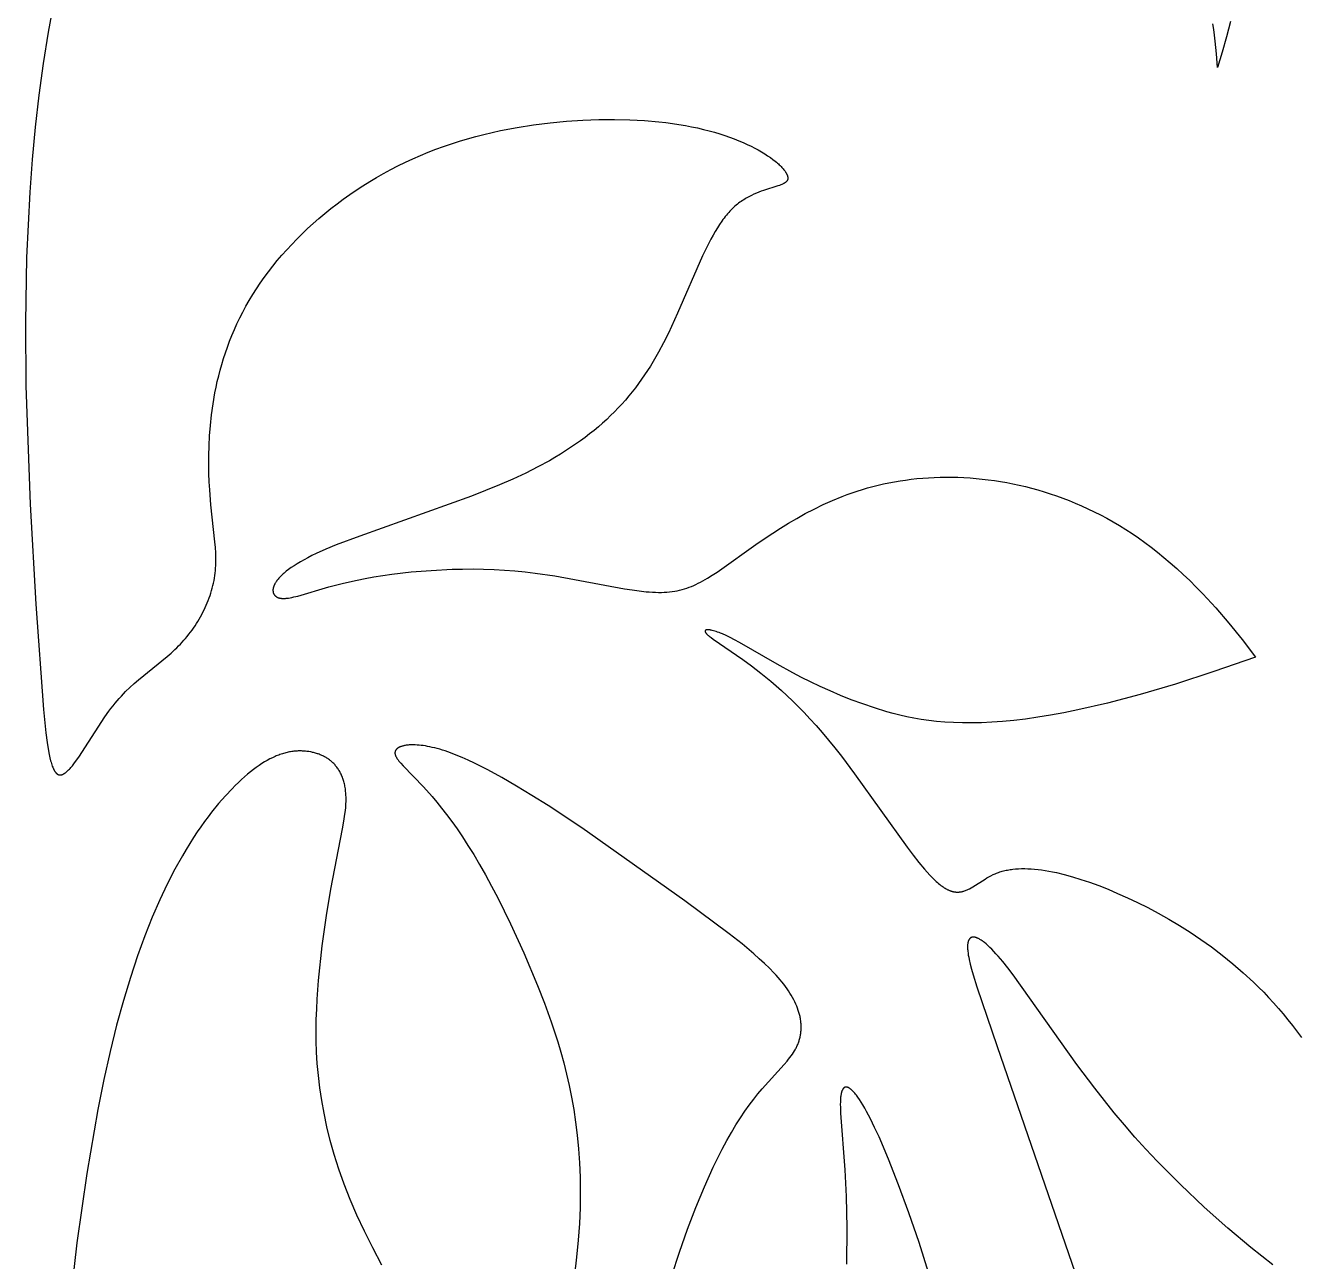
# Model space of a CAD drawing. Extents: x 187 to 350, y 154 to 228.
# Drawn here: x 313.78 to 332.87, y 190.96 to 209.51 of the extents above; entities that cross this region are included whole.
import ezdxf

# ---------------------------------------------------------------- set-up
doc = ezdxf.new("R2010")
doc.units = 0
doc.layers.get('0').update_dxf_attribs({"linetype": 'CONTINUOUS'})

msp = doc.modelspace()

# ---------------------------------------------------------------- linework, layer by layer
at = {"color": 7, "linetype": 'CONTINUOUS'}
for points in [[(314.207, 209.871), (314.123, 209.41), (314.049, 208.941), (313.983, 208.466), (313.927, 207.986), (313.882, 207.499), (313.846, 207.01), (313.799, 206.028), (313.782, 205.054), (313.789, 204.103), (313.851, 202.33), (313.938, 200.825), (314.051, 199.247), (314.087, 198.897), (314.107, 198.752), (314.127, 198.627), (314.138, 198.572), (314.149, 198.522), (314.16, 198.476), (314.166, 198.455), (314.172, 198.435), (314.178, 198.416), (314.184, 198.398), (314.191, 198.382), (314.197, 198.366), (314.201, 198.359), (314.204, 198.352), (314.207, 198.345), (314.211, 198.339), (314.214, 198.333), (314.217, 198.327), (314.221, 198.321), (314.224, 198.316), (314.228, 198.311), (314.232, 198.306), (314.235, 198.301), (314.237, 198.299), (314.239, 198.297), (314.241, 198.295), (314.243, 198.293), (314.244, 198.291), (314.246, 198.289), (314.248, 198.288), (314.25, 198.286), (314.252, 198.284), (314.254, 198.283), (314.256, 198.281), (314.258, 198.28), (314.26, 198.278), (314.262, 198.277), (314.264, 198.276), (314.266, 198.275), (314.268, 198.274), (314.27, 198.273), (314.272, 198.272), (314.274, 198.271), (314.276, 198.27), (314.278, 198.269), (314.28, 198.268), (314.282, 198.268), (314.284, 198.267), (314.286, 198.266), (314.288, 198.266), (314.29, 198.266), (314.292, 198.265), (314.294, 198.265), (314.297, 198.265), (314.299, 198.265), (314.301, 198.264), (314.303, 198.264), (314.305, 198.264), (314.307, 198.265), (314.31, 198.265), (314.312, 198.265), (314.314, 198.265), (314.316, 198.266), (314.319, 198.266), (314.321, 198.266), (314.323, 198.267), (314.325, 198.267), (314.328, 198.268), (314.33, 198.269), (314.332, 198.27), (314.335, 198.27), (314.337, 198.271), (314.339, 198.272), (314.342, 198.273), (314.344, 198.274), (314.349, 198.276), (314.353, 198.279), (314.358, 198.281), (314.363, 198.284), (314.368, 198.287), (314.373, 198.29), (314.378, 198.294), (314.383, 198.298), (314.388, 198.302), (314.393, 198.306), (314.398, 198.31), (314.409, 198.319), (314.419, 198.329), (314.43, 198.34), (314.441, 198.351), (314.452, 198.363), (314.463, 198.375), (314.486, 198.403), (314.509, 198.432), (314.533, 198.464), (314.582, 198.533), (314.973, 199.134), (315.034, 199.219), (315.065, 199.261), (315.096, 199.301), (315.127, 199.34), (315.158, 199.377), (315.19, 199.413), (315.221, 199.448), (315.285, 199.515), (315.349, 199.578), (315.413, 199.637), (315.477, 199.693), (315.91, 200.044), (315.968, 200.094), (316.025, 200.146), (316.053, 200.173), (316.08, 200.2), (316.107, 200.227), (316.133, 200.256), (316.159, 200.285), (316.185, 200.314), (316.21, 200.344), (316.234, 200.375), (316.258, 200.406), (316.281, 200.437), (316.304, 200.469), (316.326, 200.502), (316.348, 200.535), (316.369, 200.568), (316.389, 200.602), (316.408, 200.636), (316.427, 200.671), (316.446, 200.705), (316.463, 200.741), (316.48, 200.776), (316.496, 200.812), (316.511, 200.848), (316.526, 200.884), (316.54, 200.92), (316.553, 200.957), (316.565, 200.994), (316.576, 201.031), (316.586, 201.068), (316.596, 201.105), (316.604, 201.143), (316.612, 201.18), (316.619, 201.218), (316.625, 201.255), (316.63, 201.293), (316.633, 201.33), (316.636, 201.368), (316.638, 201.406), (316.64, 201.444), (316.64, 201.482), (316.64, 201.52), (316.637, 201.598), (316.632, 201.678), (316.626, 201.76), (316.565, 202.319), (316.547, 202.541), (316.54, 202.661), (316.535, 202.788), (316.533, 202.921), (316.533, 203.06), (316.537, 203.205), (316.545, 203.355), (316.557, 203.51), (316.574, 203.669), (316.597, 203.832), (316.626, 203.998), (316.643, 204.083), (316.661, 204.167), (316.682, 204.253), (316.704, 204.339), (316.728, 204.425), (316.754, 204.512), (316.782, 204.599), (316.813, 204.686), (316.845, 204.773), (316.88, 204.861), (316.917, 204.948), (316.956, 205.036), (316.998, 205.124), (317.043, 205.211), (317.09, 205.298), (317.139, 205.385), (317.192, 205.472), (317.247, 205.558), (317.304, 205.644), (317.364, 205.729), (317.427, 205.814), (317.492, 205.898), (317.56, 205.982), (317.63, 206.064), (317.703, 206.146), (317.778, 206.227), (317.855, 206.307), (317.935, 206.386), (318.016, 206.464), (318.1, 206.541), (318.186, 206.616), (318.274, 206.69), (318.365, 206.763), (318.457, 206.835), (318.551, 206.905), (318.647, 206.974), (318.745, 207.041), (318.845, 207.106), (318.947, 207.169), (319.05, 207.231), (319.156, 207.291), (319.263, 207.349), (319.371, 207.405), (319.482, 207.459), (319.593, 207.511), (319.707, 207.561), (319.822, 207.608), (319.938, 207.654), (320.056, 207.696), (320.175, 207.737), (320.295, 207.775), (320.416, 207.811), (320.538, 207.845), (320.661, 207.876), (320.784, 207.906), (320.908, 207.933), (321.157, 207.981), (321.406, 208.02), (321.654, 208.052), (321.901, 208.076), (322.145, 208.092), (322.385, 208.1), (322.62, 208.102), (322.849, 208.096), (323.07, 208.084), (323.284, 208.065), (323.388, 208.054), (323.489, 208.04), (323.587, 208.026), (323.683, 208.009), (323.776, 207.992), (323.866, 207.973), (323.953, 207.952), (324.038, 207.931), (324.119, 207.908), (324.198, 207.884), (324.274, 207.86), (324.347, 207.835), (324.417, 207.809), (324.484, 207.782), (324.549, 207.755), (324.61, 207.727), (324.668, 207.699), (324.724, 207.671), (324.777, 207.643), (324.826, 207.614), (324.873, 207.586), (324.917, 207.557), (324.958, 207.529), (324.996, 207.501), (325.031, 207.474), (325.048, 207.46), (325.063, 207.447), (325.078, 207.434), (325.092, 207.421), (325.106, 207.408), (325.119, 207.395), (325.13, 207.382), (325.142, 207.37), (325.152, 207.358), (325.162, 207.346), (325.171, 207.334), (325.179, 207.323), (325.183, 207.317), (325.187, 207.311), (325.19, 207.306), (325.193, 207.3), (325.196, 207.295), (325.199, 207.29), (325.202, 207.285), (325.204, 207.279), (325.207, 207.274), (325.209, 207.269), (325.211, 207.264), (325.213, 207.26), (325.214, 207.255), (325.216, 207.25), (325.217, 207.246), (325.217, 207.243), (325.218, 207.241), (325.218, 207.239), (325.219, 207.237), (325.219, 207.235), (325.219, 207.232), (325.22, 207.23), (325.22, 207.228), (325.22, 207.226), (325.22, 207.224), (325.22, 207.222), (325.22, 207.22), (325.22, 207.218), (325.22, 207.216), (325.22, 207.214), (325.22, 207.212), (325.219, 207.21), (325.219, 207.208), (325.219, 207.207), (325.218, 207.205), (325.218, 207.203), (325.218, 207.201), (325.217, 207.199), (325.216, 207.198), (325.216, 207.196), (325.215, 207.194), (325.215, 207.192), (325.214, 207.191), (325.213, 207.189), (325.212, 207.187), (325.211, 207.186), (325.211, 207.184), (325.21, 207.183), (325.209, 207.181), (325.208, 207.18), (325.207, 207.178), (325.206, 207.176), (325.204, 207.175), (325.203, 207.173), (325.202, 207.172), (325.201, 207.171), (325.199, 207.169), (325.198, 207.168), (325.197, 207.166), (325.195, 207.165), (325.194, 207.163), (325.192, 207.162), (325.191, 207.161), (325.188, 207.158), (325.184, 207.155), (325.181, 207.153), (325.177, 207.15), (325.173, 207.148), (325.17, 207.145), (325.165, 207.143), (325.161, 207.141), (325.157, 207.138), (325.148, 207.134), (325.138, 207.129), (325.128, 207.125), (325.117, 207.12), (325.094, 207.112), (325.07, 207.104), (324.855, 207.037), (324.82, 207.024), (324.784, 207.011), (324.748, 206.996), (324.71, 206.979), (324.673, 206.961), (324.635, 206.942), (324.616, 206.931), (324.597, 206.92), (324.578, 206.909), (324.558, 206.897), (324.539, 206.884), (324.52, 206.871), (324.501, 206.858), (324.482, 206.844), (324.463, 206.829), (324.444, 206.814), (324.426, 206.798), (324.407, 206.781), (324.389, 206.763), (324.37, 206.745), (324.352, 206.727), (324.334, 206.707), (324.316, 206.687), (324.299, 206.666), (324.281, 206.645), (324.264, 206.622), (324.247, 206.599), (324.23, 206.576), (324.196, 206.526), (324.163, 206.475), (324.13, 206.421), (324.098, 206.365), (324.066, 206.306), (324.004, 206.184), (323.942, 206.055), (323.567, 205.192), (323.429, 204.895), (323.356, 204.749), (323.28, 204.607), (323.2, 204.468), (323.159, 204.4), (323.116, 204.333), (323.072, 204.267), (323.027, 204.202), (322.981, 204.137), (322.934, 204.074), (322.885, 204.012), (322.835, 203.951), (322.783, 203.89), (322.73, 203.83), (322.676, 203.771), (322.62, 203.713), (322.562, 203.656), (322.503, 203.6), (322.441, 203.544), (322.379, 203.489), (322.314, 203.435), (322.247, 203.382), (322.179, 203.329), (322.109, 203.277), (322.036, 203.226), (321.962, 203.176), (321.885, 203.126), (321.807, 203.077), (321.726, 203.028), (321.643, 202.98), (321.47, 202.886), (321.287, 202.794), (321.095, 202.705), (320.894, 202.618), (320.475, 202.449), (318.799, 201.849), (318.446, 201.715), (318.289, 201.65), (318.146, 201.586), (318.081, 201.555), (318.019, 201.524), (317.962, 201.494), (317.909, 201.463), (317.859, 201.434), (317.813, 201.404), (317.77, 201.376), (317.731, 201.348), (317.696, 201.32), (317.679, 201.306), (317.663, 201.293), (317.648, 201.28), (317.634, 201.267), (317.621, 201.254), (317.608, 201.241), (317.596, 201.228), (317.585, 201.216), (317.575, 201.204), (317.565, 201.192), (317.556, 201.18), (317.547, 201.168), (317.54, 201.157), (317.533, 201.146), (317.529, 201.14), (317.526, 201.135), (317.523, 201.129), (317.521, 201.124), (317.518, 201.119), (317.515, 201.113), (317.513, 201.108), (317.511, 201.103), (317.509, 201.098), (317.507, 201.093), (317.505, 201.088), (317.504, 201.083), (317.502, 201.078), (317.501, 201.073), (317.5, 201.069), (317.499, 201.064), (317.498, 201.059), (317.497, 201.055), (317.497, 201.05), (317.496, 201.046), (317.496, 201.042), (317.496, 201.037), (317.496, 201.033), (317.496, 201.029), (317.496, 201.025), (317.497, 201.021), (317.497, 201.017), (317.498, 201.013), (317.498, 201.009), (317.499, 201.005), (317.5, 201.001), (317.501, 200.998), (317.502, 200.994), (317.503, 200.992), (317.504, 200.991), (317.504, 200.989), (317.505, 200.987), (317.506, 200.986), (317.507, 200.984), (317.507, 200.982), (317.508, 200.981), (317.509, 200.979), (317.51, 200.977), (317.511, 200.976), (317.512, 200.974), (317.513, 200.973), (317.514, 200.971), (317.516, 200.968), (317.518, 200.965), (317.52, 200.962), (317.523, 200.96), (317.525, 200.957), (317.528, 200.954), (317.53, 200.952), (317.533, 200.949), (317.536, 200.947), (317.539, 200.945), (317.542, 200.942), (317.545, 200.94), (317.548, 200.938), (317.551, 200.936), (317.555, 200.934), (317.558, 200.932), (317.562, 200.931), (317.565, 200.929), (317.569, 200.927), (317.573, 200.926), (317.576, 200.924), (317.58, 200.923), (317.584, 200.922), (317.588, 200.921), (317.592, 200.919), (317.597, 200.918), (317.601, 200.917), (317.605, 200.917), (317.61, 200.916), (317.614, 200.915), (317.619, 200.915), (317.623, 200.914), (317.628, 200.914), (317.633, 200.913), (317.642, 200.913), (317.652, 200.913), (317.663, 200.913), (317.673, 200.913), (317.684, 200.914), (317.695, 200.915), (317.707, 200.916), (317.718, 200.917), (317.73, 200.919), (317.755, 200.923), (317.781, 200.929), (317.809, 200.935), (317.868, 200.949), (318.332, 201.085), (318.533, 201.138), (318.642, 201.164), (318.758, 201.189), (318.88, 201.213), (319.008, 201.236), (319.28, 201.276), (319.569, 201.31), (319.871, 201.334), (320.182, 201.35), (320.339, 201.354), (320.497, 201.355), (320.656, 201.353), (320.813, 201.348), (320.97, 201.339), (321.126, 201.327), (321.279, 201.312), (321.431, 201.294), (321.726, 201.251), (322.772, 201.058), (322.884, 201.04), (322.991, 201.025), (323.093, 201.014), (323.141, 201.01), (323.189, 201.007), (323.235, 201.005), (323.279, 201.004), (323.323, 201.004), (323.365, 201.006), (323.406, 201.008), (323.446, 201.012), (323.485, 201.017), (323.523, 201.022), (323.561, 201.029), (323.597, 201.037), (323.634, 201.046), (323.669, 201.057), (323.704, 201.068), (323.739, 201.08), (323.774, 201.094), (323.808, 201.108), (323.842, 201.123), (323.877, 201.14), (323.911, 201.157), (323.945, 201.176), (323.98, 201.196), (324.015, 201.216), (324.086, 201.26), (324.159, 201.309), (324.777, 201.748), (324.994, 201.894), (325.109, 201.968), (325.229, 202.042), (325.353, 202.114), (325.481, 202.186), (325.614, 202.255), (325.751, 202.321), (325.892, 202.384), (326.036, 202.444), (326.11, 202.472), (326.185, 202.499), (326.261, 202.524), (326.338, 202.548), (326.416, 202.571), (326.495, 202.593), (326.575, 202.613), (326.656, 202.631), (326.737, 202.648), (326.82, 202.664), (326.903, 202.678), (326.987, 202.69), (327.072, 202.701), (327.157, 202.711), (327.243, 202.719), (327.33, 202.725), (327.418, 202.729), (327.506, 202.732), (327.594, 202.734), (327.683, 202.733), (327.773, 202.731), (327.863, 202.727), (327.954, 202.722), (328.045, 202.714), (328.136, 202.705), (328.228, 202.694), (328.32, 202.682), (328.412, 202.667), (328.505, 202.651), (328.598, 202.633), (328.691, 202.613), (328.784, 202.591), (328.877, 202.567), (328.971, 202.541), (329.064, 202.513), (329.158, 202.483), (329.252, 202.452), (329.346, 202.418), (329.44, 202.382), (329.533, 202.344), (329.627, 202.303), (329.721, 202.26), (329.816, 202.215), (329.91, 202.167), (330.004, 202.116), (330.099, 202.063), (330.194, 202.007), (330.289, 201.948), (330.384, 201.886), (330.479, 201.82), (330.574, 201.752), (330.67, 201.681), (330.766, 201.606), (330.862, 201.528), (330.958, 201.446), (331.055, 201.361), (331.152, 201.272), (331.249, 201.18), (331.346, 201.083), (331.444, 200.983), (331.64, 200.771), (331.838, 200.542), (332.037, 200.296), (332.238, 200.032), (331.613, 199.814), (331.037, 199.628), (330.506, 199.471), (330.018, 199.342), (329.57, 199.239), (329.361, 199.197), (329.16, 199.16), (328.969, 199.129), (328.785, 199.103), (328.61, 199.082), (328.442, 199.066), (328.282, 199.054), (328.128, 199.047), (327.981, 199.044), (327.841, 199.044), (327.706, 199.049), (327.577, 199.057), (327.453, 199.067), (327.335, 199.081), (327.22, 199.098), (327.11, 199.117), (327.004, 199.138), (326.902, 199.161), (326.802, 199.186), (326.706, 199.213), (326.52, 199.269), (326.343, 199.329), (326.172, 199.392), (326.009, 199.457), (325.853, 199.524), (325.703, 199.591), (325.561, 199.659), (325.425, 199.728), (325.297, 199.795), (325.059, 199.927), (324.495, 200.254), (324.422, 200.294), (324.355, 200.327), (324.294, 200.357), (324.238, 200.381), (324.212, 200.392), (324.188, 200.401), (324.165, 200.409), (324.143, 200.417), (324.123, 200.423), (324.104, 200.429), (324.086, 200.433), (324.07, 200.437), (324.062, 200.438), (324.055, 200.44), (324.048, 200.441), (324.042, 200.441), (324.036, 200.442), (324.03, 200.443), (324.024, 200.443), (324.021, 200.443), (324.019, 200.443), (324.016, 200.443), (324.014, 200.443), (324.012, 200.443), (324.009, 200.442), (324.007, 200.442), (324.005, 200.442), (324.003, 200.442), (324.001, 200.441), (323.999, 200.441), (323.997, 200.44), (323.997, 200.44), (323.996, 200.44), (323.995, 200.44), (323.994, 200.439), (323.993, 200.439), (323.993, 200.439), (323.992, 200.439), (323.991, 200.438), (323.99, 200.438), (323.99, 200.438), (323.989, 200.437), (323.988, 200.437), (323.988, 200.437), (323.987, 200.436), (323.987, 200.436), (323.986, 200.435), (323.986, 200.435), (323.985, 200.435), (323.985, 200.434), (323.984, 200.434), (323.984, 200.433), (323.983, 200.433), (323.983, 200.432), (323.983, 200.432), (323.982, 200.431), (323.982, 200.431), (323.982, 200.43), (323.981, 200.43), (323.981, 200.429), (323.981, 200.429), (323.98, 200.428), (323.98, 200.428), (323.98, 200.427), (323.98, 200.427), (323.98, 200.426), (323.979, 200.426), (323.979, 200.425), (323.979, 200.424), (323.979, 200.424), (323.979, 200.423), (323.979, 200.423), (323.979, 200.422), (323.979, 200.421), (323.979, 200.421), (323.979, 200.42), (323.979, 200.419), (323.979, 200.419), (323.979, 200.418), (323.979, 200.417), (323.979, 200.417), (323.98, 200.416), (323.98, 200.415), (323.98, 200.415), (323.98, 200.414), (323.98, 200.413), (323.981, 200.412), (323.981, 200.412), (323.981, 200.411), (323.981, 200.41), (323.982, 200.409), (323.982, 200.408), (323.983, 200.406), (323.984, 200.405), (323.985, 200.403), (323.986, 200.401), (323.987, 200.4), (323.988, 200.398), (323.99, 200.396), (323.991, 200.394), (323.992, 200.392), (323.994, 200.391), (323.995, 200.389), (323.999, 200.385), (324.002, 200.381), (324.006, 200.377), (324.01, 200.373), (324.015, 200.369), (324.02, 200.364), (324.03, 200.355), (324.042, 200.346), (324.069, 200.326), (324.099, 200.303), (324.543, 199.999), (324.674, 199.902), (324.815, 199.793), (324.965, 199.67), (325.123, 199.531), (325.289, 199.375), (325.375, 199.29), (325.463, 199.2), (325.552, 199.105), (325.643, 199.005), (325.736, 198.899), (325.831, 198.787), (325.926, 198.669), (326.024, 198.545), (326.222, 198.28), (327.009, 197.181), (327.1, 197.062), (327.187, 196.951), (327.272, 196.85), (327.312, 196.804), (327.352, 196.76), (327.391, 196.72), (327.428, 196.683), (327.447, 196.666), (327.465, 196.65), (327.482, 196.635), (327.5, 196.62), (327.517, 196.607), (327.534, 196.595), (327.55, 196.583), (327.566, 196.572), (327.582, 196.563), (327.598, 196.554), (327.606, 196.55), (327.613, 196.546), (327.621, 196.542), (327.629, 196.538), (327.636, 196.535), (327.644, 196.532), (327.651, 196.529), (327.658, 196.526), (327.665, 196.524), (327.673, 196.521), (327.68, 196.519), (327.687, 196.517), (327.694, 196.515), (327.701, 196.514), (327.708, 196.512), (327.715, 196.511), (327.722, 196.51), (327.729, 196.509), (327.736, 196.508), (327.742, 196.507), (327.749, 196.507), (327.756, 196.506), (327.762, 196.506), (327.769, 196.506), (327.776, 196.506), (327.782, 196.507), (327.789, 196.507), (327.795, 196.508), (327.802, 196.508), (327.808, 196.509), (327.815, 196.51), (327.821, 196.511), (327.827, 196.512), (327.834, 196.514), (327.84, 196.515), (327.846, 196.517), (327.853, 196.518), (327.859, 196.52), (327.871, 196.524), (327.884, 196.529), (327.896, 196.533), (327.909, 196.539), (327.921, 196.544), (327.933, 196.55), (327.946, 196.556), (327.97, 196.57), (327.995, 196.584), (328.179, 196.702), (328.208, 196.719), (328.237, 196.736), (328.268, 196.752), (328.299, 196.768), (328.316, 196.775), (328.332, 196.782), (328.349, 196.789), (328.366, 196.796), (328.383, 196.802), (328.401, 196.808), (328.419, 196.814), (328.437, 196.819), (328.456, 196.824), (328.475, 196.829), (328.494, 196.833), (328.514, 196.837), (328.534, 196.841), (328.554, 196.844), (328.575, 196.847), (328.596, 196.85), (328.638, 196.854), (328.683, 196.857), (328.728, 196.858), (328.775, 196.858), (328.823, 196.857), (328.872, 196.854), (328.922, 196.85), (328.974, 196.845), (329.026, 196.838), (329.08, 196.83), (329.135, 196.821), (329.192, 196.81), (329.249, 196.798), (329.367, 196.77), (329.49, 196.736), (329.617, 196.697), (329.748, 196.653), (329.884, 196.603), (330.024, 196.548), (330.168, 196.487), (330.315, 196.421), (330.466, 196.35), (330.62, 196.273), (330.777, 196.19), (330.935, 196.101), (331.095, 196.006), (331.255, 195.904), (331.416, 195.796), (331.577, 195.682), (331.736, 195.56), (331.895, 195.431), (332.052, 195.296), (332.207, 195.152), (332.283, 195.078), (332.359, 195.002), (332.433, 194.923), (332.507, 194.843), (332.58, 194.761), (332.652, 194.677), (332.723, 194.591), (332.792, 194.503), (332.928, 194.322)], [(331.859, 209.57), (331.802, 209.339), (331.737, 209.109), (331.664, 208.881), (331.652, 209.086), (331.643, 209.183), (331.633, 209.276), (331.622, 209.366), (331.609, 209.452), (331.595, 209.535)], [(323.48, 190.754), (323.593, 191.104), (323.713, 191.445), (323.839, 191.772), (323.969, 192.085), (324.102, 192.378), (324.169, 192.517), (324.237, 192.65), (324.305, 192.777), (324.373, 192.898), (324.441, 193.012), (324.508, 193.119), (324.576, 193.218), (324.642, 193.31), (324.708, 193.396), (324.772, 193.476), (324.835, 193.551), (325.165, 193.918), (325.21, 193.971), (325.231, 193.997), (325.251, 194.023), (325.27, 194.048), (325.288, 194.074), (325.305, 194.1), (325.321, 194.126), (325.329, 194.139), (325.336, 194.152), (325.343, 194.165), (325.35, 194.178), (325.356, 194.191), (325.362, 194.205), (325.368, 194.218), (325.373, 194.232), (325.379, 194.245), (325.383, 194.259), (325.388, 194.272), (325.392, 194.286), (325.396, 194.3), (325.4, 194.314), (325.403, 194.328), (325.406, 194.342), (325.409, 194.356), (325.412, 194.37), (325.414, 194.385), (325.416, 194.399), (325.417, 194.413), (325.418, 194.428), (325.419, 194.442), (325.42, 194.457), (325.42, 194.472), (325.42, 194.487), (325.42, 194.501), (325.419, 194.516), (325.418, 194.531), (325.417, 194.546), (325.415, 194.561), (325.413, 194.576), (325.411, 194.592), (325.409, 194.607), (325.406, 194.622), (325.403, 194.638), (325.399, 194.653), (325.395, 194.668), (325.391, 194.684), (325.387, 194.7), (325.382, 194.715), (325.377, 194.731), (325.366, 194.763), (325.354, 194.794), (325.34, 194.826), (325.325, 194.859), (325.309, 194.891), (325.291, 194.924), (325.272, 194.957), (325.252, 194.99), (325.23, 195.023), (325.208, 195.056), (325.184, 195.09), (325.158, 195.123), (325.131, 195.157), (325.103, 195.191), (325.073, 195.225), (325.043, 195.26), (325.011, 195.294), (324.943, 195.364), (324.87, 195.435), (324.792, 195.506), (324.71, 195.578), (324.533, 195.727), (324.34, 195.88), (323.675, 196.374), (322.13, 197.469), (321.622, 197.805), (321.381, 197.957), (321.15, 198.098), (320.929, 198.225), (320.72, 198.34), (320.521, 198.44), (320.426, 198.484), (320.334, 198.525), (320.246, 198.562), (320.16, 198.595), (320.078, 198.624), (320.038, 198.637), (319.999, 198.649), (319.96, 198.66), (319.923, 198.669), (319.886, 198.678), (319.851, 198.686), (319.816, 198.693), (319.782, 198.699), (319.749, 198.704), (319.718, 198.708), (319.687, 198.711), (319.657, 198.713), (319.629, 198.715), (319.601, 198.715), (319.575, 198.715), (319.55, 198.714), (319.537, 198.714), (319.526, 198.713), (319.514, 198.711), (319.503, 198.71), (319.492, 198.709), (319.481, 198.707), (319.471, 198.705), (319.461, 198.703), (319.452, 198.701), (319.442, 198.698), (319.433, 198.696), (319.425, 198.693), (319.416, 198.69), (319.408, 198.687), (319.401, 198.684), (319.397, 198.682), (319.393, 198.681), (319.39, 198.679), (319.387, 198.677), (319.383, 198.675), (319.38, 198.674), (319.377, 198.672), (319.374, 198.67), (319.371, 198.668), (319.368, 198.666), (319.365, 198.664), (319.362, 198.662), (319.36, 198.66), (319.357, 198.658), (319.355, 198.655), (319.353, 198.653), (319.35, 198.651), (319.348, 198.649), (319.346, 198.646), (319.344, 198.644), (319.342, 198.642), (319.341, 198.639), (319.339, 198.637), (319.337, 198.634), (319.336, 198.632), (319.334, 198.629), (319.334, 198.628), (319.333, 198.627), (319.333, 198.626), (319.332, 198.624), (319.331, 198.623), (319.331, 198.622), (319.33, 198.62), (319.33, 198.619), (319.329, 198.618), (319.329, 198.616), (319.329, 198.615), (319.328, 198.614), (319.328, 198.612), (319.328, 198.611), (319.327, 198.61), (319.327, 198.608), (319.327, 198.607), (319.327, 198.605), (319.326, 198.604), (319.326, 198.603), (319.326, 198.601), (319.326, 198.6), (319.326, 198.598), (319.326, 198.597), (319.326, 198.595), (319.326, 198.594), (319.326, 198.593), (319.326, 198.591), (319.326, 198.588), (319.326, 198.585), (319.326, 198.582), (319.327, 198.579), (319.327, 198.576), (319.328, 198.573), (319.329, 198.57), (319.329, 198.567), (319.33, 198.564), (319.332, 198.561), (319.333, 198.557), (319.334, 198.554), (319.335, 198.551), (319.337, 198.547), (319.338, 198.544), (319.34, 198.541), (319.342, 198.537), (319.343, 198.534), (319.347, 198.527), (319.352, 198.52), (319.356, 198.512), (319.361, 198.505), (319.367, 198.497), (319.373, 198.489), (319.385, 198.473), (319.399, 198.456), (319.415, 198.439), (319.449, 198.401), (319.753, 198.086), (319.884, 197.939), (319.954, 197.856), (320.026, 197.767), (320.101, 197.67), (320.178, 197.566), (320.257, 197.455), (320.338, 197.335), (320.421, 197.206), (320.507, 197.069), (320.594, 196.922), (320.683, 196.765), (320.775, 196.597), (320.868, 196.419), (321.059, 196.029), (321.257, 195.592), (321.462, 195.103), (321.567, 194.838), (321.669, 194.557), (321.719, 194.41), (321.768, 194.259), (321.815, 194.103), (321.859, 193.942), (321.901, 193.776), (321.941, 193.604), (321.976, 193.426), (322.009, 193.242), (322.037, 193.053), (322.061, 192.856), (322.08, 192.653), (322.094, 192.443), (322.103, 192.226), (322.106, 192.002), (322.103, 191.77), (322.093, 191.53), (322.076, 191.282), (322.052, 191.026), (322.02, 190.761)], [(319.13, 190.909), (318.993, 191.166), (318.868, 191.415), (318.755, 191.658), (318.655, 191.895), (318.565, 192.125), (318.486, 192.349), (318.416, 192.567), (318.356, 192.779), (318.305, 192.985), (318.262, 193.186), (318.227, 193.38), (318.199, 193.57), (318.177, 193.753), (318.161, 193.932), (318.151, 194.105), (318.145, 194.273), (318.144, 194.436), (318.146, 194.594), (318.152, 194.748), (318.16, 194.897), (318.181, 195.181), (318.235, 195.699), (318.298, 196.154), (318.365, 196.552), (318.541, 197.455), (318.561, 197.57), (318.576, 197.677), (318.582, 197.728), (318.587, 197.777), (318.59, 197.824), (318.592, 197.87), (318.592, 197.914), (318.592, 197.935), (318.591, 197.956), (318.59, 197.977), (318.588, 197.997), (318.586, 198.017), (318.584, 198.037), (318.582, 198.056), (318.579, 198.075), (318.575, 198.094), (318.572, 198.112), (318.568, 198.13), (318.564, 198.147), (318.559, 198.164), (318.554, 198.181), (318.549, 198.197), (318.543, 198.213), (318.538, 198.229), (318.531, 198.244), (318.525, 198.26), (318.518, 198.274), (318.511, 198.289), (318.504, 198.303), (318.497, 198.316), (318.489, 198.33), (318.481, 198.343), (318.472, 198.355), (318.464, 198.368), (318.455, 198.38), (318.446, 198.392), (318.436, 198.403), (318.427, 198.414), (318.417, 198.425), (318.407, 198.436), (318.396, 198.446), (318.386, 198.456), (318.375, 198.465), (318.364, 198.474), (318.353, 198.483), (318.342, 198.492), (318.33, 198.5), (318.318, 198.509), (318.306, 198.516), (318.294, 198.524), (318.282, 198.531), (318.269, 198.538), (318.256, 198.545), (318.243, 198.551), (318.23, 198.557), (318.217, 198.563), (318.204, 198.568), (318.19, 198.574), (318.176, 198.579), (318.163, 198.583), (318.149, 198.588), (318.134, 198.592), (318.12, 198.596), (318.106, 198.6), (318.091, 198.603), (318.077, 198.606), (318.062, 198.609), (318.032, 198.614), (318.002, 198.618), (317.986, 198.62), (317.971, 198.622), (317.955, 198.623), (317.94, 198.623), (317.924, 198.624), (317.908, 198.624), (317.892, 198.624), (317.876, 198.624), (317.86, 198.623), (317.844, 198.622), (317.827, 198.621), (317.811, 198.619), (317.794, 198.617), (317.777, 198.615), (317.76, 198.612), (317.743, 198.609), (317.726, 198.605), (317.708, 198.602), (317.691, 198.597), (317.673, 198.593), (317.655, 198.588), (317.637, 198.582), (317.619, 198.576), (317.601, 198.57), (317.583, 198.563), (317.564, 198.556), (317.546, 198.549), (317.527, 198.541), (317.489, 198.523), (317.45, 198.504), (317.41, 198.483), (317.37, 198.46), (317.33, 198.434), (317.288, 198.407), (317.246, 198.377), (317.203, 198.346), (317.16, 198.312), (317.116, 198.275), (317.07, 198.237), (317.025, 198.195), (316.978, 198.152), (316.931, 198.105), (316.882, 198.057), (316.784, 197.951), (316.681, 197.834), (316.576, 197.705), (316.523, 197.636), (316.469, 197.563), (316.414, 197.487), (316.359, 197.408), (316.304, 197.324), (316.248, 197.237), (316.192, 197.146), (316.136, 197.051), (316.023, 196.848), (315.91, 196.627), (315.797, 196.388), (315.685, 196.129), (315.574, 195.849), (315.464, 195.548), (315.357, 195.225), (315.252, 194.879), (315.15, 194.508), (315.052, 194.112), (314.958, 193.691), (314.867, 193.245), (314.701, 192.284), (314.554, 191.243), (314.43, 190.133)], [(332.495, 190.91), (332.165, 191.172), (331.819, 191.464), (331.465, 191.78), (331.111, 192.116), (330.762, 192.467), (330.593, 192.647), (330.428, 192.829), (330.269, 193.012), (330.115, 193.195), (329.824, 193.561), (329.554, 193.919), (328.6, 195.262), (328.52, 195.367), (328.445, 195.462), (328.376, 195.544), (328.343, 195.581), (328.311, 195.616), (328.28, 195.647), (328.251, 195.676), (328.223, 195.703), (328.196, 195.727), (328.171, 195.748), (328.158, 195.758), (328.146, 195.767), (328.135, 195.775), (328.123, 195.783), (328.112, 195.79), (328.102, 195.797), (328.091, 195.803), (328.081, 195.808), (328.076, 195.811), (328.071, 195.813), (328.066, 195.815), (328.062, 195.817), (328.057, 195.819), (328.052, 195.821), (328.048, 195.823), (328.044, 195.824), (328.039, 195.825), (328.035, 195.827), (328.031, 195.828), (328.027, 195.829), (328.023, 195.829), (328.019, 195.83), (328.015, 195.83), (328.011, 195.831), (328.009, 195.831), (328.007, 195.831), (328.005, 195.831), (328.004, 195.831), (328.002, 195.831), (328, 195.831), (327.998, 195.831), (327.997, 195.831), (327.995, 195.831), (327.993, 195.83), (327.991, 195.83), (327.99, 195.83), (327.988, 195.83), (327.987, 195.829), (327.985, 195.829), (327.983, 195.829), (327.982, 195.828), (327.98, 195.828), (327.979, 195.827), (327.977, 195.827), (327.976, 195.826), (327.974, 195.825), (327.973, 195.825), (327.971, 195.824), (327.97, 195.824), (327.968, 195.823), (327.967, 195.822), (327.966, 195.821), (327.964, 195.82), (327.963, 195.82), (327.962, 195.819), (327.96, 195.818), (327.959, 195.817), (327.958, 195.816), (327.957, 195.815), (327.955, 195.814), (327.954, 195.813), (327.953, 195.812), (327.952, 195.811), (327.951, 195.809), (327.95, 195.808), (327.949, 195.807), (327.947, 195.806), (327.946, 195.804), (327.945, 195.803), (327.944, 195.802), (327.943, 195.8), (327.942, 195.799), (327.941, 195.797), (327.94, 195.796), (327.94, 195.794), (327.939, 195.793), (327.937, 195.79), (327.935, 195.786), (327.934, 195.783), (327.932, 195.779), (327.931, 195.776), (327.929, 195.772), (327.928, 195.768), (327.927, 195.764), (327.925, 195.76), (327.924, 195.756), (327.923, 195.751), (327.922, 195.747), (327.921, 195.742), (327.921, 195.737), (327.92, 195.733), (327.919, 195.728), (327.918, 195.717), (327.917, 195.707), (327.917, 195.695), (327.917, 195.684), (327.917, 195.672), (327.917, 195.659), (327.918, 195.647), (327.919, 195.633), (327.92, 195.62), (327.924, 195.591), (327.928, 195.561), (327.934, 195.529), (327.94, 195.495), (327.956, 195.424), (327.976, 195.347), (327.999, 195.264), (328.054, 195.083), (328.363, 194.188), (329.686, 190.344)], [(327.331, 190.796), (327.188, 191.248), (327.036, 191.692), (326.882, 192.113), (326.73, 192.498), (326.588, 192.831), (326.522, 192.975), (326.459, 193.102), (326.401, 193.214), (326.373, 193.264), (326.346, 193.311), (326.32, 193.353), (326.295, 193.392), (326.271, 193.427), (326.259, 193.443), (326.248, 193.458), (326.237, 193.472), (326.226, 193.486), (326.215, 193.498), (326.205, 193.51), (326.195, 193.52), (326.185, 193.53), (326.18, 193.535), (326.175, 193.539), (326.17, 193.543), (326.166, 193.547), (326.161, 193.55), (326.157, 193.554), (326.152, 193.557), (326.148, 193.56), (326.144, 193.563), (326.139, 193.565), (326.135, 193.568), (326.133, 193.569), (326.131, 193.57), (326.129, 193.571), (326.127, 193.572), (326.125, 193.573), (326.123, 193.573), (326.121, 193.574), (326.119, 193.575), (326.117, 193.576), (326.115, 193.576), (326.113, 193.577), (326.111, 193.577), (326.109, 193.578), (326.108, 193.578), (326.106, 193.578), (326.104, 193.579), (326.102, 193.579), (326.1, 193.579), (326.099, 193.579), (326.097, 193.579), (326.095, 193.579), (326.093, 193.579), (326.092, 193.579), (326.09, 193.579), (326.088, 193.579), (326.087, 193.579), (326.085, 193.578), (326.083, 193.578), (326.082, 193.578), (326.08, 193.577), (326.079, 193.577), (326.077, 193.576), (326.076, 193.575), (326.074, 193.575), (326.072, 193.574), (326.071, 193.573), (326.07, 193.572), (326.068, 193.572), (326.067, 193.571), (326.065, 193.57), (326.064, 193.569), (326.062, 193.568), (326.061, 193.566), (326.06, 193.565), (326.058, 193.564), (326.057, 193.563), (326.056, 193.561), (326.054, 193.56), (326.053, 193.559), (326.052, 193.557), (326.051, 193.555), (326.049, 193.554), (326.048, 193.552), (326.047, 193.551), (326.046, 193.549), (326.045, 193.547), (326.044, 193.545), (326.042, 193.543), (326.041, 193.541), (326.04, 193.539), (326.038, 193.535), (326.036, 193.531), (326.034, 193.526), (326.032, 193.522), (326.03, 193.517), (326.029, 193.511), (326.027, 193.506), (326.025, 193.501), (326.024, 193.495), (326.022, 193.489), (326.021, 193.483), (326.018, 193.47), (326.016, 193.456), (326.014, 193.442), (326.012, 193.427), (326.01, 193.411), (326.009, 193.394), (326.008, 193.377), (326.008, 193.359), (326.007, 193.32), (326.008, 193.278), (326.012, 193.186), (326.077, 192.34), (326.097, 191.936), (326.107, 191.465), (326.101, 190.922)]]:
    msp.add_lwpolyline(points, dxfattribs=at)

doc.saveas('drawing.dxf')
